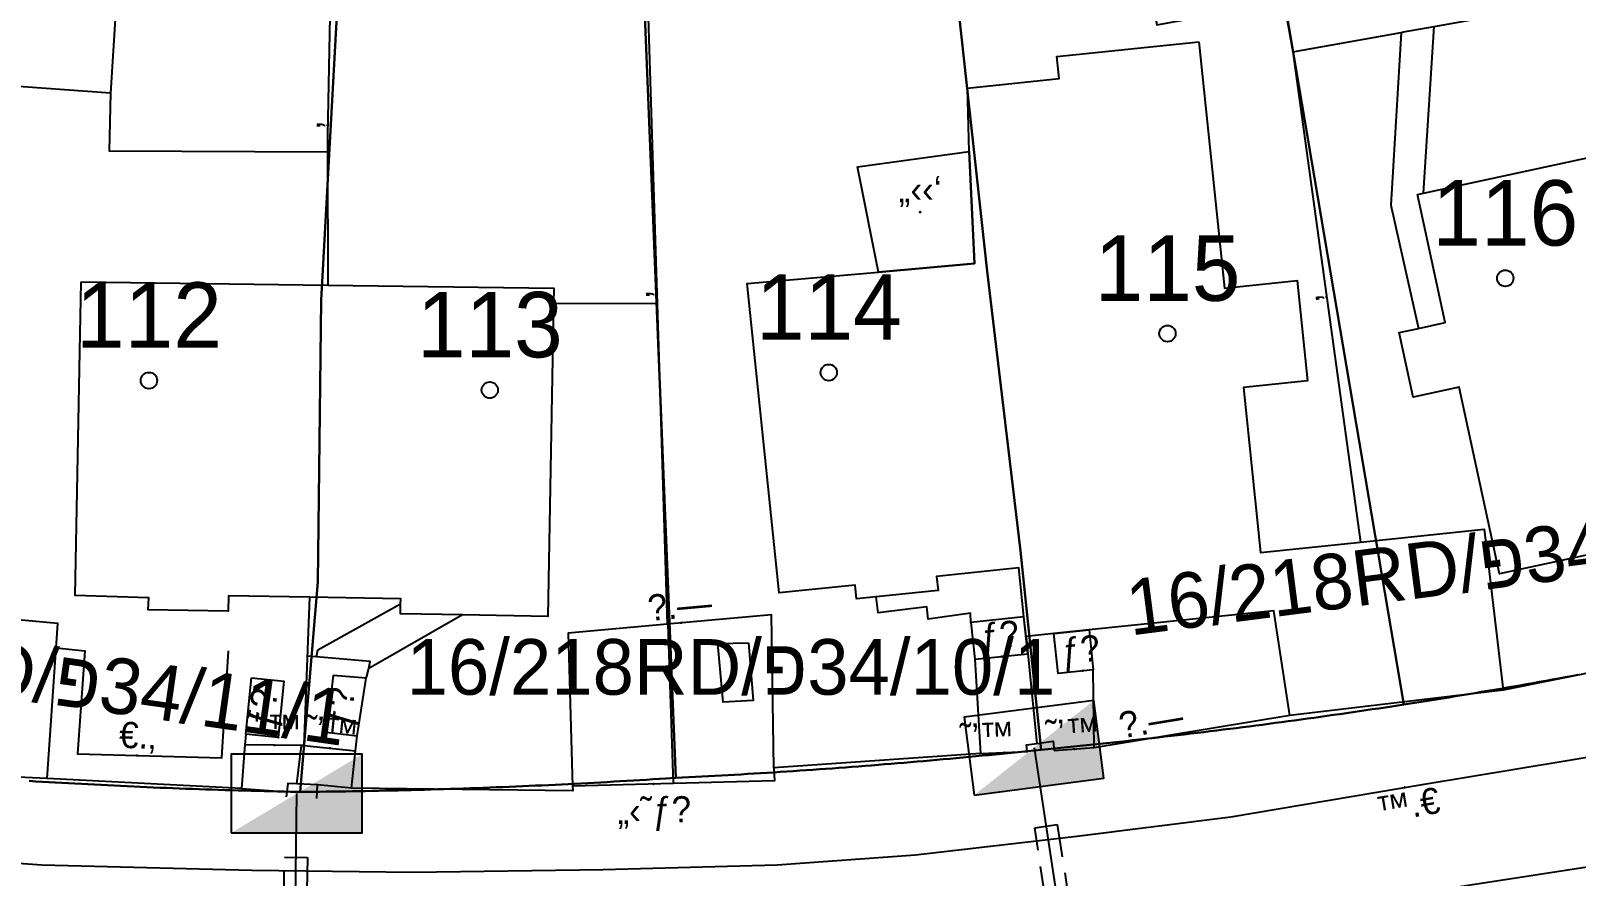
# Model space of a CAD drawing. Header units: metres. Extents: x 218299 to 220222, y 572714 to 574340.
# Drawn here: x 218847.65 to 218894.91, y 573419.85 to 573445.68 of the extents above; entities that cross this region are included whole.
import ezdxf
from ezdxf.enums import TextEntityAlignment as Align

# ---------------------------------------------------------------- set-up
doc = ezdxf.new("R2010")
doc.units = ezdxf.units.M
doc.header["$MEASUREMENT"] = 0
doc.linetypes.add('DASH15', pattern=[1.5, 1, -0.5])
for name, color, linetype in [('1602', 44, 'Continuous'), ('1603', 44, 'Continuous'), ('6151', 102, 'CABLEUNDEXIST03'), ('6261', 7, 'Continuous'), ('6701', 7, 'DASH15'), ('A_POINTS', 2, 'Continuous'), ('M2200', 253, 'Continuous'), ('M2207', 253, 'Continuous'), ('M2401', 7, 'Continuous'), ('M2404', 7, 'Continuous'), ('M2407', 253, 'Continuous'), ('M2408', 253, 'Continuous'), ('M2412', 253, 'Continuous'), ('M2420', 253, 'Continuous'), ('M2601', 253, 'Continuous'), ('M2602', 253, 'Continuous'), ('M2605', 253, 'Continuous'), ('M2612', 253, 'Continuous')]:
    doc.layers.add(name, color=color, linetype=linetype)
doc.styles.add('HEBTXT', font='HEBTXT')
doc.styles.add('MAVAT_HEBTXT', font='HEBTXT')
doc.linetypes.add('CABLEUNDEXIST03', pattern='A,3.5,[222,elecad.shx,S=0.01,R=0,X=0,Y=0],1.5', length=5)

# ---------------------------------------------------------------- blocks, each defined once
blk = doc.blocks.new('6261')
blk.add_lwpolyline([(-2, -1.2), (2, -1.2), (2, 1.2), (-2, 1.2)], close=True)
at = {"color": 0}
blk.add_solid([(2, 1.2), (-2, -1.2), (2, -1.2)], dxfattribs=at)
at = {"color": 0, "style": 'HEBTXT'}
blk.add_attdef('PIL_NAME', (2.689, 2.418), '', height=1.7, dxfattribs=at)
at = {"style": 'HEBTXT'}
blk.add_attdef('CAMUT_MONIM', (2.489, 0.218), '', height=1.7, dxfattribs=at)
at = {"color": 0, "style": 'HEBTXT', "flags": 1}
for tag, p in [('TYPE', (2.585, -1.773)), ('MAP_TYPE', (2.689, -3.782))]:
    blk.add_attdef(tag, p, '', height=1.7, dxfattribs=at)
blk = doc.blocks.new('1603')
at = {"layer": 'A_POINTS'}
blk.add_circle((0, 0), 0.25, dxfattribs=at)
at = {"color": 0, "style": 'HEBTXT'}
blk.add_attdef('PARCEL_NUM', text='', height=2, dxfattribs=at).set_placement((0, 1), align=Align.CENTER)
at = {"color": 0, "style": 'HEBTXT', "flags": 1}
blk.add_attdef('LOT_NUM', text='', height=2, dxfattribs=at).set_placement((0, -2.5), align=Align.CENTER)
blk = doc.blocks.new('M2404')
blk.add_circle((0, 0), 0.025)
at = {"style": 'MAVAT_HEBTXT'}
blk.add_attdef('NAME', text='', height=0.8, dxfattribs=at).set_placement((0, 1.592), align=Align.MIDDLE)
blk = doc.blocks.new('M2408')
blk.add_circle((0, 0), 0.025)
at = {"style": 'MAVAT_HEBTXT'}
blk.add_attdef('NAME', text='', height=0.8, dxfattribs=at).set_placement((0, 1.592), align=Align.MIDDLE)
blk = doc.blocks.new('M2601')
blk.add_circle((0, 0), 0.025)
at = {"style": 'MAVAT_HEBTXT'}
blk.add_attdef('NAME', text='', height=0.8, dxfattribs=at).set_placement((0, 1.592), align=Align.MIDDLE)
blk = doc.blocks.new('M2602')
blk.add_circle((0, 0), 0.025)
at = {"style": 'MAVAT_HEBTXT'}
blk.add_attdef('NAME', text='', height=0.8, dxfattribs=at).set_placement((0, 1.592), align=Align.MIDDLE)
blk = doc.blocks.new('M2605')
blk.add_circle((0, 0), 0.025)
at = {"style": 'MAVAT_HEBTXT'}
blk.add_attdef('NAME', text='', height=0.8, dxfattribs=at).set_placement((0, 1.592), align=Align.MIDDLE)
blk = doc.blocks.new('M2612')
blk.add_circle((0, 0), 0.025)
at = {"style": 'MAVAT_HEBTXT'}
blk.add_attdef('NAME', text='', height=0.8, dxfattribs=at).set_placement((0, 1.592), align=Align.MIDDLE)
blk = doc.blocks.new('M2207')
blk.add_circle((0, 0), 0.025)
at = {"style": 'MAVAT_HEBTXT'}
blk.add_attdef('NAME', text='', height=0.8, dxfattribs=at).set_placement((0, 1.592), align=Align.MIDDLE)
blk = doc.blocks.new('M2412')
blk.add_circle((0, 0), 0.025)
at = {"style": 'MAVAT_HEBTXT'}
blk.add_attdef('NAME', text='', height=0.8, dxfattribs=at).set_placement((0, 1.592), align=Align.MIDDLE)
blk = doc.blocks.new('111')
at = {"layer": 'M2200'}
for points in [[(218892.561, 573450.753, 570.96), (218881.56, 573448.775, 572.4), (218882.082, 573445.872, 571.44), (218885.967, 573446.571, 572.64), (218886.243, 573445.041, 572.64), (218886.243, 573445.041, 572.64), (218889.556, 573445.636, 572.081), (218889.63, 573445.65, 572.068), (218890.563, 573445.818, 571.911), (218893.358, 573446.32, 571.44)], [(218883.369, 573445.349, 575.04), (218884.149, 573437.819, 574.8), (218886.375, 573438.049, 570.96), (218886.692, 573434.987, 571.2), (218884.731, 573434.784, 573.6), (218885.253, 573429.741, 571.44), (218888.311, 573430.057, 571.225), (218892.094, 573430.449, 570.96), (218892.676, 573425.532, 570.12), (218892.676, 573425.532, 570.12), (218886.157, 573424.755, 570.12), (218886.157, 573424.755, 570.12), (218885.667, 573427.955, 571.2), (218880.01, 573427.37, 571.2), (218878.937, 573427.258, 571.2), (218878.083, 573427.17, 571.2), (218878.083, 573427.17, 571.2), (218878.021, 573427.767, 571.405), (218877.865, 573429.268, 571.92), (218875.347, 573429.008, 571.68), (218875.392, 573428.581, 571.68), (218873.499, 573428.385, 571.68), (218872.903, 573428.323, 571.68), (218872.86, 573428.742, 571.68), (218870.537, 573428.502, 571.68), (218869.558, 573437.958, 571.68), (218873.574, 573438.306, 574.012), (218876.503, 573438.569, 575.67), (218876.503, 573438.569, 575.67), (218876.339, 573442, 573.806), (218876.289, 573443.933, 572.76), (218879.099, 573444.224, 575.4), (218879.029, 573444.9, 575.16)], [(218890.059, 573440.684, 571.44), (218890.24, 573440.722, 571.437), (218904.319, 573443.76, 571.2), (218904.451, 573443.15, 571.207), (218906.196, 573435.058, 571.311), (218906.335, 573434.417, 571.32), (218904.114, 573433.938, 571.32), (218904.221, 573433.442, 571.32), (218901.928, 573432.947, 571.32), (218901.829, 573433.405, 571.32), (218899.209, 573432.84, 571.32), (218899.688, 573430.62, 570.84), (218899.397, 573430.557, 570.835), (218892.567, 573429.084, 570.72), (218891.335, 573434.794, 572.64), (218889.921, 573434.49, 570.84), (218889.496, 573436.462, 570.84), (218890.087, 573436.59, 571.596), (218890.905, 573436.766, 572.64)], [(218849.185, 573438.011, 572.04), (218856.723, 573437.908, 571.914), (218863.638, 573437.814, 571.8), (218863.63, 573437.351, 571.811), (218863.459, 573427.784, 572.04), (218860.847, 573427.831, 572.04), (218858.949, 573427.864, 572.04), (218858.955, 573428.165, 572.04), (218858.958, 573428.323, 572.04), (218856.167, 573428.373, 572.04), (218853.689, 573428.417, 572.04), (218853.681, 573427.942, 572.04), (218851.231, 573427.985, 572.04), (218851.251, 573428.348, 572.04), (218848.999, 573428.422, 572.04)]]:
    blk.add_polyline3d(points, close=True, dxfattribs=at)
at = {"layer": 'M2207'}
for points in [[(218850.314, 573447.513, 572.64), (218850.083, 573443.779, 571.92), (218850.083, 573443.779, 571.92), (218846.7, 573444.022, 571.92), (218846.637, 573444.027, 571.92), (218846.98, 573447.682, 572.64)], [(218873.574, 573438.306, 571.665), (218872.933, 573441.525, 571.62), (218876.339, 573442, 571.62), (218876.503, 573438.569, 571.62)], [(218869.599, 573426.981, 569.58), (218869.734, 573425.212, 569.58), (218868.815, 573425.16, 569.58), (218868.656, 573426.951, 569.58), (218869.599, 573426.981, 569.58)]]:
    blk.add_polyline3d(points, close=True, dxfattribs=at)
at = {"layer": 'M2401'}
blk.add_polyline3d([(218842.809, 573420.552, 568.174), (218847.983, 573420.193, 568.174), (218854.403, 573420.026, 568.054), (218859.33, 573419.969, 568.054), (218865.151, 573420.043, 567.934), (218870.475, 573420.189, 567.814), (218874.707, 573420.495, 567.814), (218879.637, 573421.071, 567.814), (218884.346, 573421.659, 567.694), (218890.258, 573422.659, 567.574), (218895.995, 573423.601, 567.574)], dxfattribs=at)
at = {"layer": 'M2404'}
blk.add_polyline3d([(218842.809, 573420.552, 568.174), (218847.983, 573420.193, 568.174), (218854.403, 573420.026, 568.054), (218859.33, 573419.969, 568.054), (218865.151, 573420.043, 567.934), (218870.475, 573420.189, 567.814), (218874.707, 573420.495, 567.814), (218879.637, 573421.071, 567.814), (218884.346, 573421.659, 567.694), (218890.258, 573422.659, 567.574), (218895.995, 573423.601, 567.574)], dxfattribs=at)
at = {"layer": 'M2407'}
for points in [[(218889.556, 573445.636, 568.999), (218889.244, 573440.36, 568.819), (218890.087, 573436.59, 568.819)], [(218890.24, 573440.722, 568.819), (218890.563, 573445.818, 568.909)], [(218850.083, 573443.779, 569.719), (218850.041, 573442.012, 569.719), (218856.72, 573441.989, 569.719)], [(218866.8, 573437.337, 569.269), (218863.63, 573437.351, 569.269)], [(218876.397, 573427.6, 568.93), (218876.382, 573427.883, 568.93), (218875.092, 573427.702, 568.93), (218875.052, 573428.075, 568.93), (218873.56, 573427.893, 568.93), (218873.499, 573428.385, 568.93)], [(218856.38, 573426.548, 569.269), (218856.425, 573426.758, 569.269), (218858.955, 573428.165, 569.269)], [(218860.847, 573427.831, 569.269), (218857.977, 573426.196, 569.269)], [(218867.302, 573422.676, 567.915), (218867.14, 573427.55, 568.31)]]:
    blk.add_polyline3d(points, dxfattribs=at)
at = {"layer": 'M2408'}
for points in [[(218870.371, 573423.158, 567.825), (218870.391, 573422.758, 567.825), (218864.213, 573422.594, 568.005)], [(218848.148, 573422.834, 568.185), (218845.212, 573422.958, 568.185), (218841.972, 573423.125, 568.185)], [(218854.086, 573422.521, 568.005), (218855.473, 573422.423, 568.005)], [(218857.45, 573422.538, 568.005), (218856.412, 573422.633, 568.005)]]:
    blk.add_polyline3d(points, dxfattribs=at)
at = {"layer": 'M2412'}
for points in [[(218878.021, 573427.767, 568.98), (218876.397, 573427.6, 568.98), (218876.397, 573427.6, 568.98), (218876.513, 573426.474, 568.23), (218876.513, 573426.474, 568.23), (218878.137, 573426.642, 568.23), (218878.137, 573426.642, 568.23), (218878.021, 573427.767, 568.98)], [(218878.937, 573427.258, 568.755), (218880.01, 573427.37, 568.755), (218880.137, 573426.152, 568.155), (218880.137, 573426.152, 568.155), (218879.063, 573426.04, 568.155), (218878.937, 573427.258, 568.755)], [(218857.905, 573425.895, 569.055), (218857.905, 573425.895, 569.055), (218856.891, 573425.98, 569.055), (218856.687, 573424.246, 568.305), (218857.63, 573424.138, 568.305), (218857.63, 573424.138, 568.305)], [(218854.393, 573425.908, 569.205), (218855.386, 573425.807, 569.205), (218855.211, 573424.087, 568.305), (218854.218, 573424.188, 568.305), (218854.218, 573424.188, 568.305), (218854.393, 573425.908, 569.205)]]:
    blk.add_polyline3d(points, close=True, dxfattribs=at)
at = {"layer": 'M2420', "linetype": 'Continuous', "lineweight": -3}
blk.add_lwpolyline([(218778.789, 573430.643), (218823.5, 573420), (218850.7, 573416.62), (218872.91, 573416.69), (218902.91, 573421.31), (218924.8, 573428), (218952.3, 573439.38), (218956.3, 573441.88), (218980.91, 573457.81), (218995.09, 573470.88), (219024.2, 573502.19), (219042.09, 573537.19), (219043.91, 573540.62), (219049.7, 573557.12), (219054.59, 573574.81), (219057.41, 573589.69), (219057.5, 573620.62), (219058, 573628.19), (219058.7, 573640.38), (219046.5, 573689.62), (219028.09, 573726.31)], dxfattribs=at)
at = {"layer": 'M2601'}
for points in [[(218866.475, 573447.725, 571.89), (218866.8, 573437.337, 571.612), (218867.106, 573427.546, 571.35)], [(218856.823, 573447.688, 570.84), (218856.72, 573442.495, 570.66), (218856.72, 573441.989, 570.66), (218856.723, 573437.908, 570.66)], [(218886.243, 573445.041, 570.439), (218888.311, 573430.057, 570.079)], [(218856.167, 573428.373, 570.72), (218855.996, 573423.837, 570.72), (218855.996, 573423.837, 570.72)], [(218878.083, 573427.17, 570.78), (218878.137, 573426.642, 570.78), (218878.409, 573423.904, 570.78)], [(218857.905, 573425.895, 570.18), (218857.92, 573425.957, 570.18), (218857.977, 573426.196, 570.18), (218858.027, 573426.403, 570.18), (218856.38, 573426.548, 570.18), (218856.099, 573426.573, 570.18)]]:
    blk.add_polyline3d(points, dxfattribs=at)
at = {"layer": 'M2602'}
for points in [[(218848.418, 573426.828, 569.73), (218849.3, 573426.727, 569.73), (218849.07, 573423.582, 569.64), (218853.482, 573423.462, 569.64), (218853.687, 573426.73, 569.73)], [(218855.784, 573422.663, 569.28), (218855.926, 573423.837, 569.28)], [(218878.125, 573423.65, 569.28), (218878.123, 573423.666, 569.28), (218878.096, 573423.857, 569.28), (218878.095, 573423.859, 569.28), (218878.409, 573423.904, 569.28), (218878.91, 573423.975, 569.28), (218878.949, 573423.679, 569.28)], [(218856.391, 573422.215, 569.43), (218856.412, 573422.633, 569.43), (218856.412, 573422.633, 569.43), (218855.784, 573422.663, 569.43), (218855.5, 573422.677, 569.43), (218855.5, 573422.677, 569.43), (218855.473, 573422.423, 569.43), (218855.458, 573422.27, 569.43)]]:
    blk.add_polyline3d(points, dxfattribs=at)
at = {"layer": 'M2605'}
for points in [[(218854.218, 573424.188, 569.355), (218854.192, 573423.855, 569.355), (218854.086, 573422.521, 569.355), (218854.086, 573422.521, 569.355), (218848.148, 573422.834, 569.355), (218848.148, 573422.834, 569.355), (218848.418, 573426.828, 569.481), (218848.468, 573427.57, 569.505), (218845.454, 573427.839, 569.505), (218842.332, 573428.118, 569.505), (218841.972, 573423.125, 569.505), (218841.972, 573423.125, 569.505), (218835.617, 573423.857, 569.505), (218835.617, 573423.857, 569.505), (218835.845, 573425.807, 569.505)], [(218898.73, 573428.289, 568.755), (218899.158, 573426.83, 568.755), (218899.158, 573426.83, 568.755), (218892.676, 573425.532, 568.755)], [(218876.513, 573426.474, 569.055), (218876.693, 573423.59, 569.055), (218876.693, 573423.59, 569.055), (218870.371, 573423.158, 569.055), (218870.371, 573423.158, 569.055), (218870.302, 573427.836, 569.055), (218867.106, 573427.546, 569.055), (218864.077, 573427.272, 569.055), (218864.213, 573422.594, 569.055), (218864.218, 573422.45, 569.055), (218857.45, 573422.538, 569.055), (218857.45, 573422.538, 569.055), (218857.579, 573423.679, 569.055), (218857.63, 573424.138, 569.055)], [(218886.157, 573424.755, 569.055), (218880.172, 573423.769, 569.055), (218880.172, 573423.769, 569.055), (218880.137, 573426.152, 569.055)]]:
    blk.add_polyline3d(points, dxfattribs=at)
at = {"layer": 'M2612'}
for points in [[(218855.996, 573423.837, 569.73), (218855.926, 573423.837, 569.73), (218854.192, 573423.855, 569.73)], [(218855.996, 573423.837, 569.73), (218857.579, 573423.679, 569.73)], [(218876.693, 573423.59, 570.78), (218878.125, 573423.65, 570.78)], [(218880.172, 573423.769, 569.28), (218878.949, 573423.679, 569.28)]]:
    blk.add_polyline3d(points, dxfattribs=at)
at = {"layer": 'M2207'}
ref = blk.add_blockref('M2207', (218874.844, 573440.145), dxfattribs=dict(at, xscale=0.5, yscale=0.5, zscale=0.5))
ref.add_attrib('NAME', '„‹‹‘', dxfattribs={"layer": '0', "height": 0.8, "style": 'MAVAT_HEBTXT'}).set_placement((218874.844, 573440.77), align=Align.MIDDLE)
at = {"layer": 'M2404'}
ref = blk.add_blockref('M2404', (218889.667, 573422.559), dxfattribs=dict(at, xscale=0.5, yscale=0.5, zscale=0.5))
ref.add_attrib('NAME', '™.€', dxfattribs={"layer": '0', "height": 0.8, "rotation": 9.6028, "style": 'MAVAT_HEBTXT'}).set_placement((218889.759, 573422.017), align=Align.MIDDLE)
at = {"layer": 'M2408'}
ref = blk.add_blockref('M2408', (218866.69, 573422.66), dxfattribs=dict(at, xscale=0.5, yscale=0.5, zscale=0.5))
ref.add_attrib('NAME', '„‹˜ƒ\x8e', dxfattribs={"layer": '0', "height": 0.8, "rotation": 1.5195, "style": 'MAVAT_HEBTXT'}).set_placement((218866.714, 573421.76), align=Align.MIDDLE)
at = {"layer": 'M2412'}
ref = blk.add_blockref('M2412', (218877.343, 573426.56), dxfattribs=dict(at, xscale=0.5, yscale=0.5, zscale=0.5))
ref.add_attrib('NAME', 'ƒ\x8e', dxfattribs={"layer": '0', "height": 0.8, "rotation": 5.9022, "style": 'MAVAT_HEBTXT'}).set_placement((218877.286, 573427.107), align=Align.MIDDLE)
ref = blk.add_blockref('M2412', (218879.815, 573426.118), dxfattribs=dict(at, xscale=0.5, yscale=0.5, zscale=0.5))
ref.add_attrib('NAME', 'ƒ\x8e', dxfattribs={"layer": '0', "height": 0.8, "rotation": 5.912, "style": 'MAVAT_HEBTXT'}).set_placement((218879.758, 573426.665), align=Align.MIDDLE)
ref = blk.add_blockref('M2412', (218855.211, 573424.087), dxfattribs=dict(at, xscale=0.5, yscale=0.5, zscale=0.5))
ref.add_attrib('NAME', 'ƒ\x8e', dxfattribs={"layer": '0', "height": 0.8, "rotation": 84.2069, "style": 'MAVAT_HEBTXT'}).set_placement((218854.848, 573424.978), align=Align.MIDDLE)
ref = blk.add_blockref('M2412', (218856.689, 573424.263), dxfattribs=dict(at, xscale=0.5, yscale=0.5, zscale=0.5))
ref.add_attrib('NAME', 'ƒ\x8e', dxfattribs={"layer": '0', "height": 0.8, "rotation": 83.2608, "style": 'MAVAT_HEBTXT'}).set_placement((218857.205, 573425.008), align=Align.MIDDLE)
at = {"layer": 'M2601'}
ref = blk.add_blockref('M2601', (218856.726, 573442.8), dxfattribs=dict(at, xscale=0.5, yscale=0.5, zscale=0.5))
ref.add_attrib('NAME', '‚', dxfattribs={"layer": '0', "height": 0.8, "rotation": 88.8661, "style": 'MAVAT_HEBTXT'}).set_placement((218856.176, 573442.811), align=Align.MIDDLE)
ref = blk.add_blockref('M2601', (218866.791, 573437.636), dxfattribs=dict(at, xscale=0.5, yscale=0.5, zscale=0.5))
ref.add_attrib('NAME', '‚', dxfattribs={"layer": '0', "height": 0.8, "rotation": 91.7899, "style": 'MAVAT_HEBTXT'}).set_placement((218866.241, 573437.618), align=Align.MIDDLE)
ref = blk.add_blockref('M2601', (218887.277, 573437.549), dxfattribs=dict(at, xscale=0.5, yscale=0.5, zscale=0.5))
ref.add_attrib('NAME', '‚', dxfattribs={"layer": '0', "height": 0.8, "rotation": 97.8613, "style": 'MAVAT_HEBTXT'}).set_placement((218886.732, 573437.474), align=Align.MIDDLE)
at = {"layer": 'M2602'}
ref = blk.add_blockref('M2602', (218850.893, 573423.532), dxfattribs=dict(at, xscale=0.5, yscale=0.5, zscale=0.5))
ref.add_attrib('NAME', '€.‚', dxfattribs={"layer": '0', "height": 0.8, "rotation": 358.4446, "style": 'MAVAT_HEBTXT'}).set_placement((218850.908, 573424.082), align=Align.MIDDLE)
at = {"layer": 'M2605'}
ref = blk.add_blockref('M2605', (218867.538, 573427.586), dxfattribs=dict(at, xscale=0.5, yscale=0.5, zscale=0.5))
ref.add_attrib('NAME', '\x9a.—', dxfattribs={"layer": '0', "height": 0.8, "rotation": 5.1692, "style": 'MAVAT_HEBTXT'}).set_placement((218867.489, 573428.133), align=Align.MIDDLE)
ref = blk.add_blockref('M2605', (218881.989, 573424.068), dxfattribs=dict(at, xscale=0.5, yscale=0.5, zscale=0.5))
ref.add_attrib('NAME', '\x9a.—', dxfattribs={"layer": '0', "height": 0.8, "rotation": 9.3524, "style": 'MAVAT_HEBTXT'}).set_placement((218881.9, 573424.611), align=Align.MIDDLE)
at = {"layer": 'M2612'}
ref = blk.add_blockref('M2612', (218855.094, 573423.846), dxfattribs=dict(at, xscale=0.5, yscale=0.5, zscale=0.5))
ref.add_attrib('NAME', '˜’™', dxfattribs={"layer": '0', "height": 0.8, "rotation": 359.4184, "style": 'MAVAT_HEBTXT'}).set_placement((218855.1, 573424.396), align=Align.MIDDLE)
ref = blk.add_blockref('M2612', (218856.787, 573423.758), dxfattribs=dict(at, xscale=0.5, yscale=0.5, zscale=0.5))
ref.add_attrib('NAME', '˜’™', dxfattribs={"layer": '0', "height": 0.8, "rotation": 354.3074, "style": 'MAVAT_HEBTXT'}).set_placement((218856.842, 573424.305), align=Align.MIDDLE)
ref = blk.add_blockref('M2612', (218877.409, 573423.62), dxfattribs=dict(at, xscale=0.5, yscale=0.5, zscale=0.5))
ref.add_attrib('NAME', '˜’™', dxfattribs={"layer": '0', "height": 0.8, "rotation": 2.4266, "style": 'MAVAT_HEBTXT'}).set_placement((218876.896, 573424.151), align=Align.MIDDLE)
ref = blk.add_blockref('M2612', (218879.56, 573423.724), dxfattribs=dict(at, xscale=0.5, yscale=0.5, zscale=0.5))
ref.add_attrib('NAME', '˜’™', dxfattribs={"layer": '0', "height": 0.8, "rotation": 4.1893, "style": 'MAVAT_HEBTXT'}).set_placement((218879.52, 573424.273), align=Align.MIDDLE)

msp = doc.modelspace()

# ---------------------------------------------------------------- linework, layer by layer
at = {"layer": '1602'}
for points in [[(218885.45, 573449.79), (218889.64, 573425.09), (218889.2673, 573425.0332), (218889.0695, 573425.0033), (218888.8717, 573424.9736), (218888.6739, 573424.9442), (218888.4761, 573424.9149), (218888.2782, 573424.8859), (218888.0803, 573424.857), (218887.8823, 573424.8283), (218887.6844, 573424.7999), (218887.4864, 573424.7716), (218887.2883, 573424.7436), (218887.0903, 573424.7158), (218886.8922, 573424.6881), (218886.6941, 573424.6607), (218886.496, 573424.6334), (218886.2978, 573424.6064), (218886.0996, 573424.5796), (218885.9014, 573424.5529), (218885.7031, 573424.5265), (218885.5049, 573424.5003), (218885.3066, 573424.4743), (218885.1082, 573424.4484), (218884.9099, 573424.4228), (218884.7115, 573424.3974), (218884.5131, 573424.3722), (218884.3147, 573424.3472), (218884.1162, 573424.3224), (218883.9177, 573424.2978), (218883.7192, 573424.2733), (218883.5207, 573424.2491), (218883.3222, 573424.2251), (218883.1236, 573424.2014), (218882.925, 573424.1778), (218882.7263, 573424.1544), (218882.5277, 573424.1312), (218882.329, 573424.1082), (218882.1303, 573424.0854), (218881.9316, 573424.0628), (218881.7329, 573424.0404), (218881.5341, 573424.0183), (218881.3353, 573423.9963), (218881.1365, 573423.9745), (218880.9377, 573423.953), (218880.7388, 573423.9316), (218880.5399, 573423.9104), (218880.341, 573423.8895), (218880.1421, 573423.8687), (218879.9432, 573423.8482), (218879.7442, 573423.8278), (218879.5452, 573423.8077), (218879.3462, 573423.7877), (218879.1472, 573423.768), (218878.9481, 573423.7485), (218878.7491, 573423.7291), (218878.55, 573423.71), (218877.91, 573429.79), (218876.89, 573438.34), (218875.79, 573448.39)], [(218894.9636, 573425.9941), (218894.7669, 573425.958), (218894.5701, 573425.9221), (218894.3733, 573425.8864), (218894.1765, 573425.8509), (218893.9797, 573425.8156), (218893.7828, 573425.7805), (218893.5858, 573425.7457), (218893.3889, 573425.711), (218893.1919, 573425.6765), (218892.9948, 573425.6422), (218892.7977, 573425.6081), (218892.6006, 573425.5742), (218892.4035, 573425.5405), (218892.2063, 573425.507), (218892.0091, 573425.4737), (218891.8119, 573425.4406), (218891.6146, 573425.4078), (218891.4173, 573425.3751), (218891.2199, 573425.3426), (218891.0226, 573425.3103), (218890.8251, 573425.2782), (218890.6277, 573425.2464), (218890.4302, 573425.2147), (218890.2327, 573425.1832), (218890.0352, 573425.1519), (218889.8376, 573425.1209), (218889.64, 573425.09), (218885.45, 573449.79)], [(218875.79, 573448.39), (218876.89, 573438.34), (218877.91, 573429.79), (218878.55, 573423.71), (218878.3366, 573423.6875), (218878.1377, 573423.6668), (218877.9388, 573423.6463), (218877.7398, 573423.626), (218877.5408, 573423.6059), (218877.3418, 573423.586), (218877.1428, 573423.5663), (218876.9437, 573423.5468), (218876.7447, 573423.5275), (218876.5456, 573423.5084), (218876.3465, 573423.4895), (218876.1473, 573423.4708), (218875.9482, 573423.4523), (218875.749, 573423.4341), (218875.5498, 573423.416), (218875.3506, 573423.3981), (218875.1514, 573423.3804), (218874.9522, 573423.363), (218874.7529, 573423.3457), (218874.5537, 573423.3286), (218874.3544, 573423.3118), (218874.1551, 573423.2951), (218873.9558, 573423.2787), (218873.7564, 573423.2624), (218873.5571, 573423.2464), (218873.3577, 573423.2305), (218873.1583, 573423.2149), (218872.9589, 573423.1995), (218872.7595, 573423.1842), (218872.56, 573423.1692), (218872.3606, 573423.1544), (218872.1611, 573423.1398), (218871.9616, 573423.1254), (218871.7622, 573423.1111), (218871.5626, 573423.0971), (218871.3631, 573423.0833), (218871.1636, 573423.0697), (218870.964, 573423.0563), (218870.7645, 573423.0431), (218870.5649, 573423.0301), (218870.3653, 573423.0174), (218870.1657, 573423.0048), (218869.9661, 573422.9924), (218869.7664, 573422.9802), (218869.5668, 573422.9682), (218869.3672, 573422.9565), (218869.1675, 573422.9449), (218868.9678, 573422.9336), (218868.7681, 573422.9224), (218868.5684, 573422.9114), (218868.3687, 573422.9007), (218868.169, 573422.8901), (218867.9693, 573422.8798), (218867.7695, 573422.8697), (218867.5698, 573422.8597), (218867.37, 573422.85), (218866.36, 573447.67)], [(218857.08, 573447.64), (218856.52, 573437.45), (218856.42, 573428.84), (218855.88, 573422.42), (218855.5867, 573422.4258), (218855.3868, 573422.43), (218855.1868, 573422.4344), (218854.9869, 573422.4391), (218854.7869, 573422.4439), (218854.587, 573422.4489), (218854.387, 573422.4541), (218854.1871, 573422.4596), (218853.9872, 573422.4652), (218853.7873, 573422.4711), (218853.5874, 573422.4771), (218853.3875, 573422.4834), (218853.1876, 573422.4898), (218852.9877, 573422.4965), (218852.7878, 573422.5033), (218852.5879, 573422.5104), (218852.3881, 573422.5177), (218852.1882, 573422.5251), (218851.9884, 573422.5328), (218851.7885, 573422.5407), (218851.5887, 573422.5488), (218851.3888, 573422.5571), (218851.189, 573422.5656), (218850.9892, 573422.5743), (218850.7894, 573422.5832), (218850.5896, 573422.5923), (218850.3898, 573422.6016), (218850.1901, 573422.6111), (218849.9903, 573422.6208), (218849.7905, 573422.6308), (218849.5908, 573422.6409), (218849.3911, 573422.6512), (218849.1913, 573422.6617), (218848.9916, 573422.6725), (218848.7919, 573422.6834), (218848.5922, 573422.6946), (218848.3926, 573422.7059), (218848.1929, 573422.7175), (218847.9932, 573422.7292), (218847.7936, 573422.7412), (218847.594, 573422.7533)], [(218866.36, 573447.67), (218867.37, 573422.85), (218867.071, 573422.8302), (218866.8714, 573422.8173), (218866.6718, 573422.8046), (218866.4722, 573422.7921), (218866.2726, 573422.7797), (218866.0729, 573422.7676), (218865.8733, 573422.7557), (218865.6736, 573422.744), (218865.474, 573422.7325), (218865.2743, 573422.7212), (218865.0746, 573422.7101), (218864.8749, 573422.6992), (218864.6752, 573422.6885), (218864.4754, 573422.678), (218864.2757, 573422.6677), (218864.076, 573422.6577), (218863.8762, 573422.6478), (218863.6764, 573422.6381), (218863.4767, 573422.6286), (218863.2769, 573422.6194), (218863.0771, 573422.6103), (218862.8773, 573422.6015), (218862.6775, 573422.5928), (218862.4776, 573422.5844), (218862.2778, 573422.5761), (218862.078, 573422.5681), (218861.8781, 573422.5602), (218861.6783, 573422.5526), (218861.4784, 573422.5452), (218861.2785, 573422.538), (218861.0787, 573422.5309), (218860.8788, 573422.5241), (218860.6789, 573422.5175), (218860.479, 573422.5111), (218860.2791, 573422.5049), (218860.0792, 573422.4989), (218859.8793, 573422.4931), (218859.6793, 573422.4875), (218859.4794, 573422.4821), (218859.2795, 573422.4769), (218859.0795, 573422.4719), (218858.8796, 573422.4672), (218858.6797, 573422.4626), (218858.4797, 573422.4582), (218858.2797, 573422.4541), (218858.0798, 573422.4501), (218857.8798, 573422.4463), (218857.6798, 573422.4428), (218857.4799, 573422.4394), (218857.2799, 573422.4363), (218857.0799, 573422.4334), (218856.8799, 573422.4306), (218856.68, 573422.4281), (218856.48, 573422.4258), (218856.28, 573422.4236), (218856.08, 573422.4217), (218855.88, 573422.42), (218856.42, 573428.84), (218856.52, 573437.45), (218857.08, 573447.64)], [(218847.594, 573422.7533), (218847.7936, 573422.7412), (218847.9932, 573422.7292), (218848.1929, 573422.7175), (218848.3926, 573422.7059), (218848.5922, 573422.6946), (218848.7919, 573422.6834), (218848.9916, 573422.6725), (218849.1913, 573422.6617), (218849.3911, 573422.6512), (218849.5908, 573422.6409), (218849.7905, 573422.6308), (218849.9903, 573422.6208), (218850.1901, 573422.6111), (218850.3898, 573422.6016), (218850.5896, 573422.5923), (218850.7894, 573422.5832), (218850.9892, 573422.5743), (218851.189, 573422.5656), (218851.3888, 573422.5571), (218851.5887, 573422.5488), (218851.7885, 573422.5407), (218851.9884, 573422.5328), (218852.1882, 573422.5251), (218852.3881, 573422.5177), (218852.5879, 573422.5104), (218852.7878, 573422.5033), (218852.9877, 573422.4965), (218853.1876, 573422.4898), (218853.3875, 573422.4834), (218853.5874, 573422.4771), (218853.7873, 573422.4711), (218853.9872, 573422.4652), (218854.1871, 573422.4596), (218854.387, 573422.4541), (218854.587, 573422.4489), (218854.7869, 573422.4439), (218854.9869, 573422.4391), (218855.1868, 573422.4344), (218855.3868, 573422.43), (218855.5867, 573422.4258), (218855.88, 573422.42), (218856.08, 573422.4217), (218856.28, 573422.4236), (218856.48, 573422.4258), (218856.68, 573422.4281), (218856.8799, 573422.4306), (218857.0799, 573422.4334), (218857.2799, 573422.4363), (218857.4799, 573422.4394), (218857.6798, 573422.4428), (218857.8798, 573422.4463), (218858.0798, 573422.4501), (218858.2797, 573422.4541), (218858.4797, 573422.4582), (218858.6797, 573422.4626), (218858.8796, 573422.4672), (218859.0795, 573422.4719), (218859.2795, 573422.4769), (218859.4794, 573422.4821), (218859.6793, 573422.4875), (218859.8793, 573422.4931), (218860.0792, 573422.4989), (218860.2791, 573422.5049), (218860.479, 573422.5111), (218860.6789, 573422.5175), (218860.8788, 573422.5241), (218861.0787, 573422.5309), (218861.2785, 573422.538), (218861.4784, 573422.5452), (218861.6783, 573422.5526), (218861.8781, 573422.5602), (218862.078, 573422.5681), (218862.2778, 573422.5761), (218862.4776, 573422.5844), (218862.6775, 573422.5928), (218862.8773, 573422.6015), (218863.0771, 573422.6103), (218863.2769, 573422.6194), (218863.4767, 573422.6286), (218863.6764, 573422.6381), (218863.8762, 573422.6478), (218864.076, 573422.6577), (218864.2757, 573422.6677), (218864.4754, 573422.678), (218864.6752, 573422.6885), (218864.8749, 573422.6992), (218865.0746, 573422.7101), (218865.2743, 573422.7212), (218865.474, 573422.7325), (218865.6736, 573422.744), (218865.8733, 573422.7557), (218866.0729, 573422.7676), (218866.2726, 573422.7797), (218866.4722, 573422.7921), (218866.6718, 573422.8046), (218866.8714, 573422.8173), (218867.071, 573422.8302), (218867.37, 573422.85), (218867.5698, 573422.8597), (218867.7695, 573422.8697), (218867.9693, 573422.8798), (218868.169, 573422.8901), (218868.3687, 573422.9007), (218868.5684, 573422.9114), (218868.7681, 573422.9224), (218868.9678, 573422.9336), (218869.1675, 573422.9449), (218869.3672, 573422.9565), (218869.5668, 573422.9682), (218869.7664, 573422.9802), (218869.9661, 573422.9924), (218870.1657, 573423.0048), (218870.3653, 573423.0174), (218870.5649, 573423.0301), (218870.7645, 573423.0431), (218870.964, 573423.0563), (218871.1636, 573423.0697), (218871.3631, 573423.0833), (218871.5626, 573423.0971), (218871.7622, 573423.1111), (218871.9616, 573423.1254), (218872.1611, 573423.1398), (218872.3606, 573423.1544), (218872.56, 573423.1692), (218872.7595, 573423.1842), (218872.9589, 573423.1995), (218873.1583, 573423.2149), (218873.3577, 573423.2305), (218873.5571, 573423.2464), (218873.7564, 573423.2624), (218873.9558, 573423.2787), (218874.1551, 573423.2951), (218874.3544, 573423.3118), (218874.5537, 573423.3286), (218874.7529, 573423.3457), (218874.9522, 573423.363), (218875.1514, 573423.3804), (218875.3506, 573423.3981), (218875.5498, 573423.416), (218875.749, 573423.4341), (218875.9482, 573423.4523), (218876.1473, 573423.4708), (218876.3465, 573423.4895), (218876.5456, 573423.5084), (218876.7447, 573423.5275), (218876.9437, 573423.5468), (218877.1428, 573423.5663), (218877.3418, 573423.586), (218877.5408, 573423.6059), (218877.7398, 573423.626), (218877.9388, 573423.6463), (218878.1377, 573423.6668), (218878.3366, 573423.6875), (218878.55, 573423.71), (218878.7491, 573423.7291), (218878.9481, 573423.7485), (218879.1472, 573423.768), (218879.3462, 573423.7877), (218879.5452, 573423.8077), (218879.7442, 573423.8278), (218879.9432, 573423.8482), (218880.1421, 573423.8687), (218880.341, 573423.8895), (218880.5399, 573423.9104), (218880.7388, 573423.9316), (218880.9377, 573423.953), (218881.1365, 573423.9745), (218881.3353, 573423.9963), (218881.5341, 573424.0183), (218881.7329, 573424.0404), (218881.9316, 573424.0628), (218882.1303, 573424.0854), (218882.329, 573424.1082), (218882.5277, 573424.1312), (218882.7263, 573424.1544), (218882.925, 573424.1778), (218883.1236, 573424.2014), (218883.3222, 573424.2251), (218883.5207, 573424.2491), (218883.7192, 573424.2733), (218883.9177, 573424.2978), (218884.1162, 573424.3224), (218884.3147, 573424.3472), (218884.5131, 573424.3722), (218884.7115, 573424.3974), (218884.9099, 573424.4228), (218885.1082, 573424.4484), (218885.3066, 573424.4743), (218885.5049, 573424.5003), (218885.7031, 573424.5265), (218885.9014, 573424.5529), (218886.0996, 573424.5796), (218886.2978, 573424.6064), (218886.496, 573424.6334), (218886.6941, 573424.6607), (218886.8922, 573424.6881), (218887.0903, 573424.7158), (218887.2883, 573424.7436), (218887.4864, 573424.7716), (218887.6844, 573424.7999), (218887.8823, 573424.8283), (218888.0803, 573424.857), (218888.2782, 573424.8859), (218888.4761, 573424.9149), (218888.6739, 573424.9442), (218888.8717, 573424.9736), (218889.0695, 573425.0033), (218889.2673, 573425.0332), (218889.64, 573425.09), (218889.8376, 573425.1209), (218890.0352, 573425.1519), (218890.2327, 573425.1832), (218890.4302, 573425.2147), (218890.6277, 573425.2464), (218890.8251, 573425.2782), (218891.0226, 573425.3103), (218891.2199, 573425.3426), (218891.4173, 573425.3751), (218891.6146, 573425.4078), (218891.8119, 573425.4406), (218892.0091, 573425.4737), (218892.2063, 573425.507), (218892.4035, 573425.5405), (218892.6006, 573425.5742), (218892.7977, 573425.6081), (218892.9948, 573425.6422), (218893.1919, 573425.6765), (218893.3889, 573425.711), (218893.5858, 573425.7457), (218893.7828, 573425.7805), (218893.9797, 573425.8156), (218894.1765, 573425.8509), (218894.3733, 573425.8864), (218894.5701, 573425.9221), (218894.7669, 573425.958), (218894.9636, 573425.9941)]]:
    msp.add_lwpolyline(points, dxfattribs=at)
at = {"layer": '6151'}
msp.add_lwpolyline([(218878.329, 573423.7697), (218879.9269, 573413.2762), (218874.8106, 573412.9044), (218874.9838, 573410.0239)], dxfattribs=at)
at = {"layer": '6151', "flags": 128}
msp.add_lwpolyline([(218855.6142, 573409.4848), (218855.7761, 573422.3682)], dxfattribs=at)
at = {"layer": '6701'}
for points in [[(218880.273, 573413.329), (218879.581, 573413.224), (218878.348, 573421.321), (218879.04, 573421.426)], [(218855.402, 573420.423), (218856.102, 573420.415), (218855.99, 573411.507), (218855.29, 573411.516)]]:
    msp.add_lwpolyline(points, close=True, dxfattribs=at)

# ---------------------------------------------------------------- block references
msp.add_blockref('111', (0, 0))
at = {"layer": '1603'}
for p, values in [((218892.7423, 573438.1206), {'PARCEL_NUM': '116'}), ((218882.4101, 573436.4308), {'PARCEL_NUM': '115'}), ((218851.2566, 573434.9949), {'PARCEL_NUM': '112'}), ((218872.0509, 573435.2395), {'PARCEL_NUM': '114'}), ((218861.682, 573434.704), {'PARCEL_NUM': '113'})]:
    msp.add_blockref('1603', p, dxfattribs=at).add_auto_attribs(values)
at = {"layer": '6261'}
ref = msp.add_blockref('6261', (218878.329, 573423.7697), dxfattribs=dict(at, rotation=7.349999999997731))
ref.add_attrib('PIL_NAME', '16/218RD/פ34/9/1', (218881.2755, 573427.197), dxfattribs={"layer": '0', "color": 0, "height": 1.7, "rotation": 7.35, "style": 'HEBTXT'})
ref = msp.add_blockref('6261', (218833.7734, 573424.1113), dxfattribs=dict(at, rotation=351.8799999998914))
ref.add_attrib('PIL_NAME', '16/218RD/פ34/11/1', (218837.5273, 573426.6285), dxfattribs={"layer": '0', "color": 0, "height": 1.7, "rotation": 351.88, "style": 'HEBTXT'})
ref = msp.add_blockref('6261', (218855.7761, 573422.3682), dxfattribs=at)
ref.add_attrib('PIL_NAME', '16/218RD/פ34/10/1', (218859.1368, 573425.3904), dxfattribs={"layer": '0', "color": 0, "height": 1.7, "style": 'HEBTXT'})
ref = msp.add_blockref('6261', (218894.6606, 573412.508), dxfattribs=dict(at, rotation=11.07999999999658))
ref.add_attrib('PIL_NAME', '16/218RD/פ34/8', (218897.3779, 573416.1197), dxfattribs={"layer": '0', "color": 0, "height": 1.7, "rotation": 11.08, "style": 'HEBTXT'})

doc.saveas('drawing.dxf')
